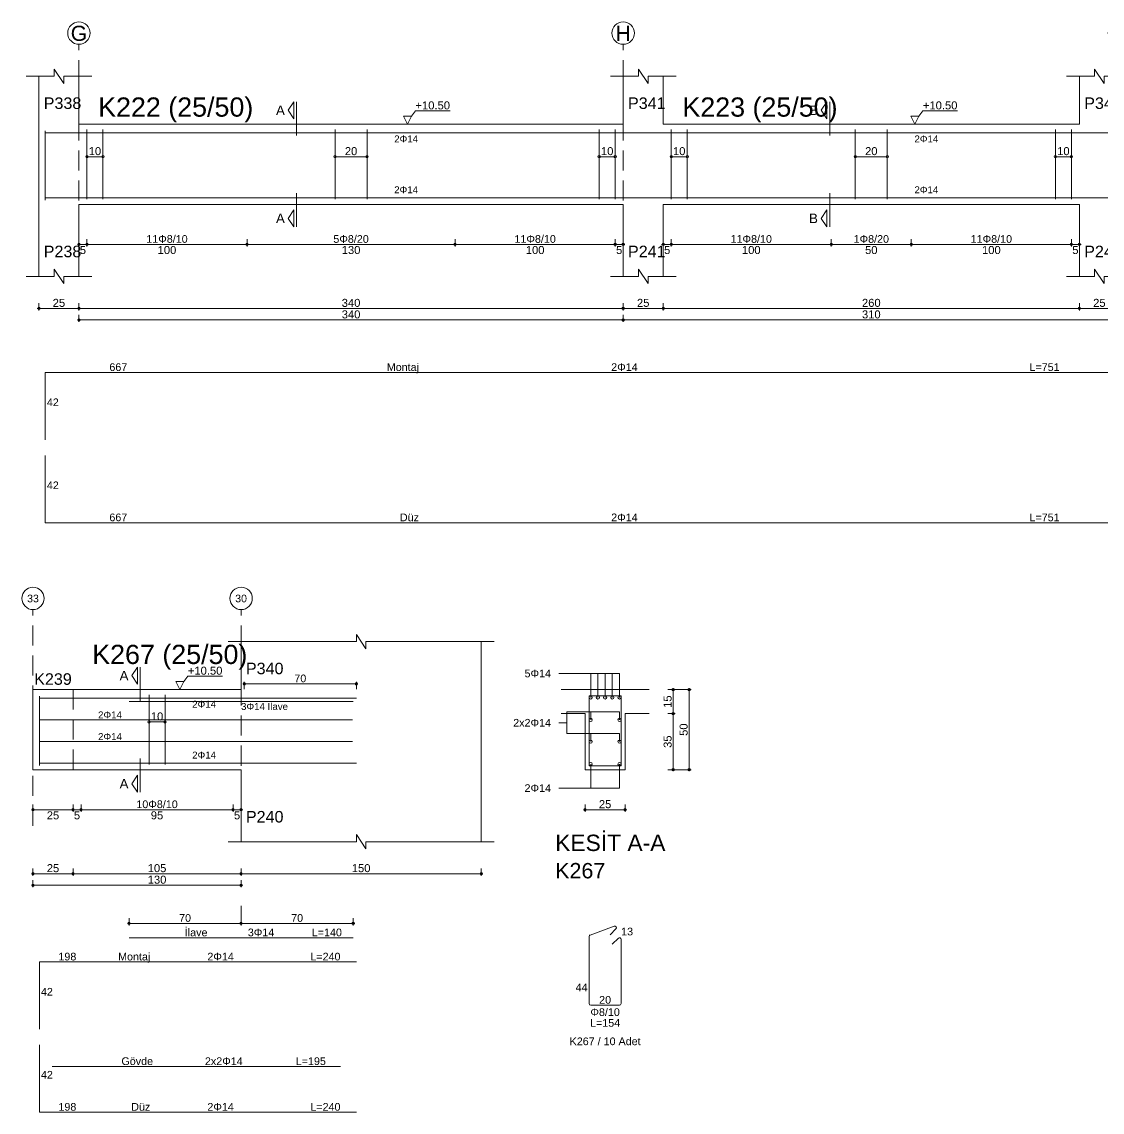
# Model space of a CAD drawing. Header units: millimetres. Extents: x 23801 to 80069, y 9628 to 14137.
# Drawn here: x 59375 to 60387, y 11883 to 12905 of the extents above; entities that cross this region are included whole.
import ezdxf

# ---------------------------------------------------------------- set-up
doc = ezdxf.new("R2010")
doc.units = ezdxf.units.MM
doc.linetypes.add('DASHDOT2', pattern=[12.7, 6.35, -3.175, 0, -3.175])
doc.linetypes.add('DASHED4', pattern=[18.75, 12.5, -6.25])
doc.layers.add('aks', color=251, linetype='DASHDOT2', lineweight=35)
for name, color, linetype in [('Donatı Topl. Uzun. Yazısı', 7, 'Continuous'), ('Donatı Uz. Yazısı', 7, 'Continuous'), ('Donatı Yazısı', 7, 'Continuous'), ('Donatı Çizgisi', 7, 'Continuous'), ('Kiriş', 7, 'Continuous'), ('Standart', 7, 'Continuous'), ('Ölçülendirme', 7, 'Continuous')]:
    doc.layers.add(name, color=color, linetype=linetype)
doc.styles.add('arial_1_18', font='arial.ttf', dxfattribs={"height": 0.2})

# ---------------------------------------------------------------- blocks, each defined once
blk = doc.blocks.new('IDE668Entity7468')
at = {"layer": 'aks', "color": 30, "linetype": 'DASHED4', "lineweight": 5}
for points in [[(9828.24, 2001.7), (9828.24, 2136.7)], [(10168.24, 2001.7), (10168.24, 2136.7)], [(10478.24, 2001.7), (10478.24, 2136.7)]]:
    blk.add_lwpolyline(points, dxfattribs=at)
at = {"layer": 'aks', "color": 1, "linetype": 'Continuous', "lineweight": 5}
for centre in [(9828.24, 2143.7), (10168.24, 2143.7), (10478.24, 2143.7)]:
    blk.add_circle(centre, 7, dxfattribs=at)
at = {"layer": 'Donatı Çizgisi', "color": 5, "linetype": 'Continuous', "lineweight": 5}
for points in [[(9807.24, 2039.3), (9807.24, 2082.7)], [(9807.24, 2081.3), (10474.24, 2081.3)], [(9833.24, 2039.9), (9833.24, 2083.5)], [(9843.24, 2039.9), (9843.24, 2083.5)], [(9988.24, 2039.9), (9988.24, 2083.5)], [(10008.24, 2039.9), (10008.24, 2083.5)], [(10153.24, 2039.9), (10153.24, 2083.5)], [(10163.24, 2039.9), (10163.24, 2083.5)], [(10198.24, 2039.9), (10198.24, 2083.5)], [(10208.24, 2039.9), (10208.24, 2083.5)], [(10313.24, 2039.9), (10313.24, 2083.5)], [(10333.24, 2039.9), (10333.24, 2083.5)], [(10438.24, 2039.9), (10438.24, 2083.5)], [(10448.24, 2039.9), (10448.24, 2083.5)], [(10474.24, 2039.3), (10474.24, 2082.7)], [(10538.57, 2039.2), (10538.57, 2082.8)], [(10538.57, 2082.8), (10558.57, 2082.8)], [(10558.57, 2039.2), (10558.57, 2082.8)], [(10657.65, 2039.2), (10657.65, 2082.8)], [(10657.65, 2082.8), (10677.65, 2082.8)], [(10677.65, 2039.2), (10677.65, 2082.8)], [(9807.24, 2040.7), (10474.24, 2040.7)], [(10538.57, 2039.2), (10558.57, 2039.2)], [(10657.65, 2039.2), (10677.65, 2039.2)], [(10539.24, 1933.44), (10554.25, 1938.91)], [(10551.68, 1933.59), (10555.32, 1937.23)], [(10658.33, 1933.44), (10673.33, 1938.91)], [(10670.76, 1933.59), (10674.4, 1937.23)], [(9807.24, 1889.7), (9807.24, 1931.7)], [(9807.24, 1931.7), (10474.24, 1931.7)], [(10474.24, 1889.7), (10474.24, 1931.7)], [(10538.57, 1890.62), (10538.57, 1932.49)], [(10553.05, 1927.68), (10556.83, 1931.46)], [(10558.57, 1890.62), (10558.57, 1930.74)], [(10657.65, 1890.62), (10657.65, 1932.49)], [(10672.14, 1927.68), (10675.91, 1931.46)], [(10677.65, 1890.62), (10677.65, 1930.74)], [(10539.59, 1889.6), (10557.55, 1889.6)], [(10658.67, 1889.6), (10676.63, 1889.6)], [(9807.24, 1837.85), (9807.24, 1879.85)], [(10474.24, 1837.85), (10474.24, 1879.85)], [(9807.24, 1837.85), (10474.24, 1837.85)]]:
    blk.add_lwpolyline(points, dxfattribs=at)
for centre in [(10539.57, 2081.8), (10557.57, 2081.8), (10658.65, 2081.8), (10676.65, 2081.8), (10539.57, 2040.2), (10557.57, 2040.2), (10658.65, 2040.2), (10676.65, 2040.2)]:
    blk.add_circle(centre, 1, dxfattribs=at)
for centre, start, end in [((10554.6, 1937.95), 315, 110), ((10673.68, 1937.95), 315, 110), ((10539.59, 1932.49), 110, 180), ((10557.55, 1930.74), 0, 135), ((10658.67, 1932.49), 110, 180), ((10676.63, 1930.74), 0, 135), ((10539.59, 1890.62), 180, 270), ((10557.55, 1890.62), 270, 0), ((10658.67, 1890.62), 180, 270), ((10676.63, 1890.62), 270, 0)]:
    blk.add_arc(centre, 1.02, start, end, dxfattribs=at)
at = {"layer": 'Kiriş', "color": 1, "linetype": 'Continuous', "lineweight": 5}
for points in [[(9812.74, 2116.7), (9812.74, 2121.2)], [(9818.74, 2112.2), (9812.74, 2121.2)], [(10177.74, 2116.7), (10177.74, 2121.2)], [(10183.74, 2112.2), (10177.74, 2121.2)], [(10462.74, 2116.7), (10462.74, 2121.2)], [(10468.74, 2112.2), (10462.74, 2121.2)], [(9795.24, 2116.7), (9812.74, 2116.7)], [(9803.24, 1991.7), (9803.24, 2116.7)], [(9818.74, 2112.2), (9818.74, 2116.7)], [(9818.74, 2116.7), (9836.24, 2116.7)], [(9828.24, 2086.7), (9828.24, 2116.7)], [(10160.24, 2116.7), (10177.74, 2116.7)], [(10168.24, 2086.7), (10168.24, 2116.7)], [(10183.74, 2116.7), (10201.24, 2116.7)], [(10183.74, 2112.2), (10183.74, 2116.7)], [(10193.24, 2086.7), (10193.24, 2116.7)], [(10445.24, 2116.7), (10462.74, 2116.7)], [(10453.24, 2086.7), (10453.24, 2116.7)], [(10468.74, 2116.7), (10486.24, 2116.7)], [(10468.74, 2112.2), (10468.74, 2116.7)], [(10478.24, 1991.7), (10478.24, 2116.7)], [(9828.24, 2086.7), (10168.24, 2086.7)], [(10193.24, 2086.7), (10453.24, 2086.7)], [(10521.07, 2086.7), (10576.07, 2086.7)], [(10640.15, 2086.7), (10680.15, 2086.7)], [(10680.15, 2036.7), (10680.15, 2086.7)], [(10521.07, 2071.7), (10536.07, 2071.7)], [(10536.07, 2036.7), (10536.07, 2071.7)], [(10561.07, 2071.7), (10576.07, 2071.7)], [(10561.07, 2036.7), (10561.07, 2071.7)], [(10640.15, 2071.7), (10655.15, 2071.7)], [(10655.15, 2036.7), (10655.15, 2071.7)], [(9828.24, 2036.7), (10168.24, 2036.7)], [(9828.24, 1991.7), (9828.24, 2036.7)], [(10168.24, 1991.7), (10168.24, 2036.7)], [(10193.24, 2036.7), (10453.24, 2036.7)], [(10193.24, 1991.7), (10193.24, 2036.7)], [(10453.24, 1991.7), (10453.24, 2036.7)], [(10536.07, 2036.7), (10561.07, 2036.7)], [(10655.15, 2036.7), (10680.15, 2036.7)], [(9818.74, 1987.2), (9812.74, 1996.2)], [(9812.74, 1991.7), (9812.74, 1996.2)], [(10183.74, 1987.2), (10177.74, 1996.2)], [(10177.74, 1991.7), (10177.74, 1996.2)], [(10468.74, 1987.2), (10462.74, 1996.2)], [(10462.74, 1991.7), (10462.74, 1996.2)], [(9795.24, 1991.7), (9812.74, 1991.7)], [(9818.74, 1991.7), (9836.24, 1991.7)], [(9818.74, 1987.2), (9818.74, 1991.7)], [(10160.24, 1991.7), (10177.74, 1991.7)], [(10183.74, 1991.7), (10201.24, 1991.7)], [(10183.74, 1987.2), (10183.74, 1991.7)], [(10445.24, 1991.7), (10462.74, 1991.7)], [(10468.74, 1991.7), (10486.24, 1991.7)], [(10468.74, 1987.2), (10468.74, 1991.7)]]:
    blk.add_lwpolyline(points, dxfattribs=at)
at = {"layer": 'Ölçülendirme', "color": 1, "linetype": 'Continuous', "lineweight": 5}
for points in [[(9958.99, 2095.45), (9962.49, 2100.7)], [(9962.49, 2090.2), (9962.49, 2100.7)], [(9964.24, 2079.7), (9964.24, 2100.7)], [(10291.99, 2095.45), (10295.49, 2100.7)], [(10295.49, 2090.2), (10295.49, 2100.7)], [(10297.24, 2079.7), (10297.24, 2100.7)], [(9962.49, 2090.2), (9958.99, 2095.45)], [(10033.49, 2086.7), (10030.99, 2091.7)], [(10030.99, 2091.7), (10035.99, 2091.7)], [(10035.99, 2091.7), (10033.49, 2086.7)], [(10035.99, 2091.7), (10038.49, 2095.03)], [(10038.49, 2095.03), (10060.05, 2095.03)], [(10295.49, 2090.2), (10291.99, 2095.45)], [(10350.49, 2086.7), (10347.99, 2091.7)], [(10347.99, 2091.7), (10352.99, 2091.7)], [(10352.99, 2091.7), (10350.49, 2086.7)], [(10352.99, 2091.7), (10355.49, 2095.03)], [(10355.49, 2095.03), (10377.05, 2095.03)], [(10519.57, 2096.8), (10557.57, 2096.8)], [(10539.57, 2081.8), (10539.57, 2096.8)], [(10557.57, 2081.8), (10557.57, 2096.8)], [(10638.65, 2096.8), (10676.65, 2096.8)], [(10658.65, 2081.8), (10658.65, 2096.8)], [(10676.65, 2081.8), (10676.65, 2096.8)], [(10033.49, 2086.7), (10033.49, 2086.7)], [(10350.49, 2086.7), (10350.49, 2086.7)], [(10587.82, 2086.7), (10602.32, 2086.7)], [(10591.07, 2035.7), (10591.07, 2087.7)], [(10601.07, 2035.7), (10601.07, 2087.7)], [(10691.9, 2086.7), (10706.4, 2086.7)], [(10695.15, 2035.7), (10695.15, 2087.7)], [(10705.15, 2035.7), (10705.15, 2087.7)], [(10587.82, 2071.7), (10592.32, 2071.7)], [(10691.9, 2071.7), (10696.4, 2071.7)], [(9833.24, 2066.5), (9843.24, 2066.5)], [(9988.24, 2066.5), (10008.24, 2066.5)], [(10153.24, 2066.5), (10163.24, 2066.5)], [(10198.24, 2066.5), (10208.24, 2066.5)], [(10313.24, 2066.5), (10333.24, 2066.5)], [(10438.24, 2066.5), (10448.24, 2066.5)], [(9964.24, 2022.7), (9964.24, 2043.7)], [(10297.24, 2022.7), (10297.24, 2043.7)], [(10539.57, 2025.2), (10539.57, 2040.2)], [(10557.57, 2025.2), (10557.57, 2040.2)], [(10587.82, 2036.7), (10602.32, 2036.7)], [(10658.65, 2025.2), (10658.65, 2040.2)], [(10676.65, 2025.2), (10676.65, 2040.2)], [(10691.9, 2036.7), (10706.4, 2036.7)], [(9958.99, 2027.95), (9962.49, 2033.2)], [(9962.49, 2022.7), (9962.49, 2033.2)], [(10291.99, 2027.95), (10295.49, 2033.2)], [(10295.49, 2022.7), (10295.49, 2033.2)], [(9962.49, 2022.7), (9958.99, 2027.95)], [(10295.49, 2022.7), (10291.99, 2027.95)], [(10519.57, 2025.2), (10557.57, 2025.2)], [(10638.65, 2025.2), (10676.65, 2025.2)], [(9827.24, 2011.7), (10169.24, 2011.7)], [(9828.24, 2010.45), (9828.24, 2014.95)], [(9833.24, 2010.45), (9833.24, 2014.95)], [(9933.24, 2010.45), (9933.24, 2014.95)], [(10063.24, 2010.45), (10063.24, 2014.95)], [(10163.24, 2010.45), (10163.24, 2014.95)], [(10168.24, 2010.45), (10168.24, 2014.95)], [(10192.24, 2011.7), (10454.24, 2011.7)], [(10193.24, 2010.45), (10193.24, 2014.95)], [(10198.24, 2010.45), (10198.24, 2014.95)], [(10298.24, 2010.45), (10298.24, 2014.95)], [(10348.24, 2010.45), (10348.24, 2014.95)], [(10448.24, 2010.45), (10448.24, 2014.95)], [(10453.24, 2010.45), (10453.24, 2014.95)], [(10535.07, 2011.7), (10562.07, 2011.7)], [(10536.07, 2010.45), (10536.07, 2014.95)], [(10561.07, 2010.45), (10561.07, 2014.95)], [(10654.15, 2011.7), (10681.15, 2011.7)], [(10655.15, 2010.45), (10655.15, 2014.95)], [(10680.15, 2010.45), (10680.15, 2014.95)], [(9803.24, 1970.45), (9803.24, 1974.95)], [(9828.24, 1970.45), (9828.24, 1974.95)], [(10168.24, 1970.45), (10168.24, 1974.95)], [(10193.24, 1970.45), (10193.24, 1974.95)], [(10453.24, 1970.45), (10453.24, 1974.95)], [(10478.24, 1970.45), (10478.24, 1974.95)], [(9802.24, 1971.7), (10479.24, 1971.7)], [(9827.24, 1964.5), (10479.24, 1964.5)], [(9828.24, 1963.25), (9828.24, 1967.75)], [(10168.24, 1963.25), (10168.24, 1967.75)], [(10478.24, 1963.25), (10478.24, 1967.75)]]:
    blk.add_lwpolyline(points, dxfattribs=at)
for centre in [(10591.07, 2086.7), (10601.07, 2086.7), (10695.15, 2086.7), (10705.15, 2086.7), (10591.07, 2071.7), (10695.15, 2071.7), (9833.24, 2066.5), (9843.24, 2066.5), (9988.24, 2066.5), (10008.24, 2066.5), (10153.24, 2066.5), (10163.24, 2066.5), (10198.24, 2066.5), (10208.24, 2066.5), (10313.24, 2066.5), (10333.24, 2066.5), (10438.24, 2066.5), (10448.24, 2066.5), (10591.07, 2036.7), (10601.07, 2036.7), (10695.15, 2036.7), (10705.15, 2036.7), (9828.24, 2011.7), (9833.24, 2011.7), (9833.24, 2011.7), (9933.24, 2011.7), (9933.24, 2011.7), (10063.24, 2011.7), (10063.24, 2011.7), (10163.24, 2011.7), (10163.24, 2011.7), (10168.24, 2011.7), (10193.24, 2011.7), (10198.24, 2011.7), (10198.24, 2011.7), (10298.24, 2011.7), (10298.24, 2011.7), (10348.24, 2011.7), (10348.24, 2011.7), (10448.24, 2011.7), (10448.24, 2011.7), (10453.24, 2011.7), (10536.07, 2011.7), (10561.07, 2011.7), (10655.15, 2011.7), (10680.15, 2011.7), (9803.24, 1971.7), (9828.24, 1971.7), (9828.24, 1971.7), (10168.24, 1971.7), (10168.24, 1971.7), (10193.24, 1971.7), (10193.24, 1971.7), (10453.24, 1971.7), (10453.24, 1971.7), (10478.24, 1971.7), (9828.24, 1964.5), (10168.24, 1964.5), (10168.24, 1964.5), (10478.24, 1964.5)]:
    blk.add_circle(centre, 0.75, dxfattribs=at)
at = {"layer": 'aks', "color": 1, "linetype": 'Continuous', "lineweight": 5, "style": 'arial_1_18'}
for s, p in [('G', (9823.11, 2138.82)), ('H', (10163.47, 2138.82)), ('I', (10476.4, 2138.82))]:
    blk.add_text(s, height=9.45, dxfattribs=at).set_placement(p)
at = {"layer": 'Donatı Topl. Uzun. Yazısı', "color": 1, "linetype": 'Continuous', "lineweight": 5, "style": 'arial_1_18'}
for s, p in [('L=751', (10422.05, 1932.66)), ('L=154', (10539.15, 1876.16)), ('L=154', (10658.24, 1876.16)), ('L=751', (10422.05, 1838.81))]:
    blk.add_text(s, height=4.8, dxfattribs=at).set_placement(p)
at = {"layer": 'Donatı Uz. Yazısı', "color": 1, "linetype": 'Continuous', "lineweight": 5, "style": 'arial_1_18'}
for s, p in [('667', (9847.26, 1932.66)), ('13', (10558.57, 1933.2)), ('13', (10677.65, 1933.2)), ('42', (9808.2, 1910.7)), ('42', (10475.2, 1910.7)), ('44', (10530.15, 1898.32)), ('44', (10649.24, 1898.32)), ('20', (10544.84, 1890.56)), ('20', (10663.93, 1890.56)), ('42', (9808.2, 1858.85)), ('42', (10475.2, 1858.85)), ('667', (9847.26, 1838.81))]:
    blk.add_text(s, height=4.8, dxfattribs=at).set_placement(p)
at = {"layer": 'Donatı Yazısı', "color": 5, "linetype": 'Continuous', "lineweight": 5, "style": 'arial_1_18'}
for s, p in [('2Φ14', (10498.24, 2094.4)), ('2Φ14', (10617.32, 2094.4)), ('2Φ14', (10498.24, 2022.8)), ('2Φ14', (10617.32, 2022.8)), ('2Φ14', (10160.75, 1932.66)), ('Φ8/20/10', (10534.71, 1882.88)), ('Φ8/20/10', (10653.79, 1882.88)), ('K222 / 27 Adet', (10526.39, 1864.64)), ('K223 / 23 Adet', (10645.47, 1864.64)), ('2Φ14', (10160.75, 1838.81))]:
    blk.add_text(s, height=4.8, dxfattribs=at).set_placement(p)
for p in [(10025.2, 2075.42), (10350.2, 2075.42), (10025.2, 2043.66), (10350.2, 2043.66)]:
    blk.add_text('2Φ14', height=4.32, rotation=360, dxfattribs=at).set_placement(p)
at = {"layer": 'Donatı Yazısı', "color": 1, "linetype": 'Continuous', "lineweight": 5, "style": 'arial_1_18'}
for s, p in [('Montaj', (10020.56, 1932.66)), ('Düz', (10028.76, 1838.81))]:
    blk.add_text(s, height=4.8, dxfattribs=at).set_placement(p)
at = {"layer": 'Kiriş', "color": 1, "linetype": 'Continuous', "lineweight": 5, "style": 'arial_1_18'}
for s, height, p in [('P338', 7.2, (9806.24, 2096.3)), ('K222 (25/50)', 12, (9840.24, 2091.5)), ('P341', 7.2, (10171.24, 2096.3)), ('K223 (25/50)', 12, (10205.24, 2091.5)), ('P343', 7.2, (10456.24, 2096.3)), ('P238', 7.2, (9806.24, 2003.7)), ('P241', 7.2, (10171.24, 2003.7)), ('P243', 7.2, (10456.24, 2003.7)), ('KESİT A-A', 10.2, (10517.37, 1985.9)), ('KESİT B-B', 10.2, (10636.45, 1985.9)), ('K222', 9.6, (10517.37, 1968.82)), ('K223', 9.6, (10636.45, 1968.82))]:
    blk.add_text(s, height=height, dxfattribs=at).set_placement(p)
at = {"layer": 'Ölçülendirme', "color": 1, "linetype": 'Continuous', "lineweight": 5, "style": 'arial_1_18'}
for s, height, p in [('A', 5.95, (9951.34, 2092.48)), ('+10.50', 5, (10038.49, 2096.03)), ('B', 5.95, (10284.34, 2092.48)), ('+10.50', 5, (10355.49, 2096.03)), ('A', 5.95, (9951.34, 2024.98)), ('B', 5.95, (10284.34, 2024.98)), ('25', 5, (10544.69, 2012.66)), ('25', 5, (10663.77, 2012.66)), ('5', 5, (9828.79, 2005.7)), ('100', 5, (9877.41, 2005.7)), ('130', 5, (9992.41, 2005.7)), ('100', 5, (10107.41, 2005.7)), ('5', 5, (10163.79, 2005.7)), ('5', 5, (10193.79, 2005.7)), ('100', 5, (10242.41, 2005.7)), ('50', 5, (10319.35, 2005.7)), ('100', 5, (10392.41, 2005.7)), ('5', 5, (10448.79, 2005.7)), ('25', 5, (9811.85, 1972.7)), ('340', 5, (9992.41, 1972.7)), ('25', 5, (10176.85, 1972.7)), ('260', 5, (10317.41, 1972.7)), ('25', 5, (10461.85, 1972.7)), ('340', 5, (9992.41, 1965.5)), ('310', 5, (10317.41, 1965.5))]:
    blk.add_text(s, height=height, dxfattribs=at).set_placement(p)
for s, rotation, p in [('15', 90, (10590.11, 2075.32)), ('15', 90, (10694.19, 2075.32)), ('10', 360, (9834.35, 2067.46)), ('20', 360, (9994.35, 2067.46)), ('10', 360, (10154.35, 2067.46)), ('10', 360, (10199.35, 2067.46)), ('20', 360, (10319.35, 2067.46)), ('10', 360, (10439.35, 2067.46)), ('50', 90, (10600.11, 2057.82)), ('50', 90, (10704.19, 2057.82)), ('35', 90, (10590.11, 2050.32)), ('35', 90, (10694.19, 2050.32))]:
    blk.add_text(s, height=5, rotation=rotation, dxfattribs=at).set_placement(p)
at = {"layer": 'Ölçülendirme', "color": 5, "linetype": 'Continuous', "lineweight": 5, "style": 'arial_1_18'}
for s, p in [('11Φ8/10', (9870.31, 2012.7)), ('5Φ8/20', (9987.17, 2012.7)), ('11Φ8/10', (10100.31, 2012.7)), ('11Φ8/10', (10235.31, 2012.7)), ('1Φ8/20', (10312.17, 2012.7)), ('11Φ8/10', (10385.31, 2012.7))]:
    blk.add_text(s, height=4.8, dxfattribs=at).set_placement(p)
blk = doc.blocks.new('IDE668Entity7500')
at = {"layer": 'aks', "color": 30, "linetype": 'DASHED4', "lineweight": 5}
for points in [[(9799.54, 1648.65), (9799.54, 1783.65)], [(9929.54, 1648.65), (9929.54, 1783.65)], [(9929.54, 1587.65), (9929.54, 1598.65)]]:
    blk.add_lwpolyline(points, dxfattribs=at)
at = {"layer": 'aks', "color": 1, "linetype": 'Continuous', "lineweight": 5}
for centre in [(9799.54, 1790.65), (9929.54, 1790.65)]:
    blk.add_circle(centre, 7, dxfattribs=at)
at = {"layer": 'Donatı Çizgisi', "color": 5, "linetype": 'Continuous', "lineweight": 5}
for points in [[(9872.04, 1686.85), (9872.04, 1730.45)], [(9882.04, 1686.85), (9882.04, 1730.45)], [(10146.95, 1686.15), (10146.95, 1729.75)], [(10146.95, 1729.75), (10166.95, 1729.75)], [(10166.95, 1686.15), (10166.95, 1729.75)], [(9803.54, 1686.25), (9803.54, 1729.65)], [(9803.54, 1728.25), (10001.54, 1728.25)], [(9859.54, 1726.25), (9999.54, 1726.25)], [(9804.04, 1714.72), (9999.04, 1714.72)], [(9804.04, 1701.18), (9999.04, 1701.18)], [(9803.54, 1687.65), (10001.54, 1687.65)], [(10146.95, 1686.15), (10166.95, 1686.15)], [(10147.63, 1580.39), (10162.63, 1585.86)], [(10160.06, 1580.53), (10163.7, 1584.18)], [(9859.54, 1578.65), (9999.54, 1578.65)], [(10146.95, 1537.57), (10146.95, 1579.44)], [(10161.44, 1574.63), (10165.21, 1578.41)], [(10166.95, 1537.57), (10166.95, 1577.69)], [(9803.54, 1521.55), (9803.54, 1563.55)], [(9803.54, 1563.55), (10001.54, 1563.55)], [(10147.97, 1536.55), (10165.93, 1536.55)], [(9803.54, 1469.7), (9803.54, 1511.7)], [(9811.54, 1498.23), (9991.54, 1498.23)], [(9803.54, 1469.7), (10001.54, 1469.7)]]:
    blk.add_lwpolyline(points, dxfattribs=at)
for centre in [(10147.95, 1728.75), (10152.45, 1728.75), (10156.95, 1728.75), (10161.45, 1728.75), (10165.95, 1728.75), (10147.95, 1714.72), (10165.95, 1714.72), (10147.95, 1701.18), (10165.95, 1701.18), (10147.95, 1687.15), (10165.95, 1687.15)]:
    blk.add_circle(centre, 1, dxfattribs=at)
for centre, start, end in [((10147.97, 1579.44), 110, 180), ((10162.98, 1584.9), 315, 110), ((10165.93, 1577.69), 0, 135), ((10147.97, 1537.57), 180, 270), ((10165.93, 1537.57), 270, 0)]:
    blk.add_arc(centre, 1.02, start, end, dxfattribs=at)
at = {"layer": 'Kiriş', "color": 1, "linetype": 'Continuous', "lineweight": 5}
for points in [[(10001.54, 1763.65), (10001.54, 1768.15)], [(10007.54, 1759.15), (10001.54, 1768.15)], [(9921.54, 1763.65), (10001.54, 1763.65)], [(9929.54, 1733.65), (9929.54, 1763.65)], [(10007.54, 1759.15), (10007.54, 1763.65)], [(10007.54, 1763.65), (10087.54, 1763.65)], [(10079.54, 1638.65), (10079.54, 1763.65)], [(9799.54, 1683.65), (9799.54, 1733.65)], [(9799.54, 1733.65), (9929.54, 1733.65)], [(10129.45, 1733.65), (10184.45, 1733.65)], [(10129.45, 1718.65), (10144.45, 1718.65)], [(10144.45, 1683.65), (10144.45, 1718.65)], [(10169.45, 1718.65), (10184.45, 1718.65)], [(10169.45, 1683.65), (10169.45, 1718.65)], [(9799.54, 1683.65), (9929.54, 1683.65)], [(9929.54, 1638.65), (9929.54, 1683.65)], [(10144.45, 1683.65), (10169.45, 1683.65)], [(10007.54, 1634.15), (10001.54, 1643.15)], [(10001.54, 1638.65), (10001.54, 1643.15)], [(9921.54, 1638.65), (10001.54, 1638.65)], [(10007.54, 1638.65), (10087.54, 1638.65)], [(10007.54, 1634.15), (10007.54, 1638.65)]]:
    blk.add_lwpolyline(points, dxfattribs=at)
at = {"layer": 'Kiriş', "color": 1, "linetype": 'DASHED4', "lineweight": 5}
for points in [[(9799.54, 1683.65), (9799.54, 1733.65)], [(9824.54, 1683.65), (9824.54, 1733.65)]]:
    blk.add_lwpolyline(points, dxfattribs=at)
at = {"layer": 'Ölçülendirme', "color": 1, "linetype": 'Continuous', "lineweight": 5}
for points in [[(9861.29, 1742.4), (9864.79, 1747.65)], [(9864.79, 1737.15), (9864.79, 1747.65)], [(9866.54, 1726.65), (9866.54, 1747.65)], [(10127.95, 1743.75), (10165.95, 1743.75)], [(10147.95, 1728.75), (10147.95, 1743.75)], [(10152.45, 1728.75), (10152.45, 1743.75)], [(10156.95, 1728.75), (10156.95, 1743.75)], [(10161.45, 1728.75), (10161.45, 1743.75)], [(10165.95, 1728.75), (10165.95, 1743.75)], [(9864.79, 1737.15), (9861.29, 1742.4)], [(9891.29, 1733.65), (9888.79, 1738.65)], [(9888.79, 1738.65), (9893.79, 1738.65)], [(9893.79, 1738.65), (9891.29, 1733.65)], [(9893.79, 1738.65), (9896.29, 1741.98)], [(9896.29, 1741.98), (9917.85, 1741.98)], [(9930.54, 1737.25), (10002.54, 1737.25)], [(9931.54, 1734), (9931.54, 1738.5)], [(10001.54, 1734), (10001.54, 1738.5)], [(9891.29, 1733.65), (9891.29, 1733.65)], [(10196.2, 1733.65), (10210.7, 1733.65)], [(10199.45, 1682.65), (10199.45, 1734.65)], [(10209.45, 1682.65), (10209.45, 1734.65)], [(10132.95, 1719.72), (10165.95, 1719.72)], [(10132.95, 1706.18), (10132.95, 1719.72)], [(10147.95, 1714.72), (10147.95, 1719.72)], [(10165.95, 1714.72), (10165.95, 1719.72)], [(10196.2, 1718.65), (10200.7, 1718.65)], [(9872.04, 1713.45), (9882.04, 1713.45)], [(10127.95, 1712.95), (10132.95, 1712.95)], [(10132.95, 1706.18), (10165.95, 1706.18)], [(10147.95, 1701.18), (10147.95, 1706.18)], [(10165.95, 1701.18), (10165.95, 1706.18)], [(9866.54, 1669.65), (9866.54, 1690.65)], [(10147.95, 1672.15), (10147.95, 1687.15)], [(10165.95, 1672.15), (10165.95, 1687.15)], [(10196.2, 1683.65), (10210.7, 1683.65)], [(9861.29, 1674.9), (9864.79, 1680.15)], [(9864.79, 1669.65), (9864.79, 1680.15)], [(9864.79, 1669.65), (9861.29, 1674.9)], [(10127.95, 1672.15), (10165.95, 1672.15)], [(9799.54, 1657.4), (9799.54, 1661.9)], [(9824.54, 1657.4), (9824.54, 1661.9)], [(9829.54, 1657.4), (9829.54, 1661.9)], [(9924.54, 1657.4), (9924.54, 1661.9)], [(9929.54, 1657.4), (9929.54, 1661.9)], [(10144.45, 1657.4), (10144.45, 1661.9)], [(10169.45, 1657.4), (10169.45, 1661.9)], [(9798.54, 1658.65), (9930.54, 1658.65)], [(10143.45, 1658.65), (10170.45, 1658.65)], [(9799.54, 1617.4), (9799.54, 1621.9)], [(9824.54, 1617.4), (9824.54, 1621.9)], [(9929.54, 1617.4), (9929.54, 1621.9)], [(10079.54, 1617.4), (10079.54, 1621.9)], [(9798.54, 1618.65), (10080.54, 1618.65)], [(9799.54, 1610.2), (9799.54, 1614.7)], [(9929.54, 1610.2), (9929.54, 1614.7)], [(9798.54, 1611.45), (9930.54, 1611.45)], [(9858.54, 1587.65), (9930.54, 1587.65)], [(9859.54, 1586.4), (9859.54, 1590.9)], [(9928.54, 1587.65), (10000.54, 1587.65)], [(9929.54, 1586.4), (9929.54, 1590.9)], [(9929.54, 1586.4), (9929.54, 1590.9)], [(9999.54, 1586.4), (9999.54, 1590.9)]]:
    blk.add_lwpolyline(points, dxfattribs=at)
for centre in [(9931.54, 1737.25), (10001.54, 1737.25), (10199.45, 1733.65), (10209.45, 1733.65), (10199.45, 1718.65), (9872.04, 1713.45), (9882.04, 1713.45), (10199.45, 1683.65), (10209.45, 1683.65), (9799.54, 1658.65), (9824.54, 1658.65), (9824.54, 1658.65), (9829.54, 1658.65), (9829.54, 1658.65), (9924.54, 1658.65), (9924.54, 1658.65), (9929.54, 1658.65), (10144.45, 1658.65), (10169.45, 1658.65), (9799.54, 1618.65), (9824.54, 1618.65), (9824.54, 1618.65), (9929.54, 1618.65), (9929.54, 1618.65), (10079.54, 1618.65), (9799.54, 1611.45), (9929.54, 1611.45), (9859.54, 1587.65), (9929.54, 1587.65), (9929.54, 1587.65), (9999.54, 1587.65)]:
    blk.add_circle(centre, 0.75, dxfattribs=at)
at = {"layer": 'aks', "color": 1, "linetype": 'Continuous', "lineweight": 5, "style": 'arial_1_18'}
for s, p in [('33', (9795.86, 1788.21)), ('30', (9925.86, 1788.21))]:
    blk.add_text(s, height=4.725, dxfattribs=at).set_placement(p)
at = {"layer": 'Donatı Topl. Uzun. Yazısı', "color": 1, "linetype": 'Continuous', "lineweight": 5, "style": 'arial_1_18'}
for s, p in [('L=140', (9973.7, 1579.61)), ('L=240', (9972.8, 1564.51)), ('L=154', (10147.54, 1523.11)), ('L=195', (9963.7, 1499.19)), ('L=240', (9972.8, 1470.66))]:
    blk.add_text(s, height=4.8, dxfattribs=at).set_placement(p)
at = {"layer": 'Donatı Uz. Yazısı', "color": 1, "linetype": 'Continuous', "lineweight": 5, "style": 'arial_1_18'}
for s, p in [('13', (10166.95, 1580.15)), ('198', (9815.42, 1564.51)), ('42', (9804.5, 1542.55)), ('44', (10138.54, 1545.27)), ('20', (10153.22, 1537.51)), ('42', (9804.5, 1490.7)), ('198', (9815.42, 1470.66))]:
    blk.add_text(s, height=4.8, dxfattribs=at).set_placement(p)
at = {"layer": 'Donatı Yazısı', "color": 5, "linetype": 'Continuous', "lineweight": 5, "style": 'arial_1_18'}
for s, height, p in [('5Φ14', 4.8, (10106.62, 1741.35)), ('3Φ14 İlave', 4.32, (9929.54, 1720.97)), ('2x2Φ14', 4.8, (10099.54, 1710.55)), ('2Φ14', 4.8, (10106.62, 1669.75)), ('3Φ14', 4.8, (9933.74, 1579.61)), ('2Φ14', 4.8, (9908.48, 1564.51)), ('Φ8/10', 4.8, (10147.75, 1529.83)), ('K267 / 10 Adet', 4.8, (10134.77, 1511.59)), ('2x2Φ14', 4.8, (9906.94, 1499.19)), ('2Φ14', 4.8, (9908.48, 1470.66))]:
    blk.add_text(s, height=height, dxfattribs=at).set_placement(p)
for p in [(9899, 1722.37), (9840.19, 1715.68), (9840.19, 1702.14), (9899, 1690.61)]:
    blk.add_text('2Φ14', height=4.32, rotation=360, dxfattribs=at).set_placement(p)
at = {"layer": 'Donatı Yazısı', "color": 1, "linetype": 'Continuous', "lineweight": 5, "style": 'arial_1_18'}
for s, p in [('İlave', (9894.37, 1579.61)), ('Montaj', (9852.71, 1564.51)), ('Gövde', (9854.78, 1499.19)), ('Düz', (9860.91, 1470.66))]:
    blk.add_text(s, height=4.8, dxfattribs=at).set_placement(p)
at = {"layer": 'Kiriş', "color": 1, "linetype": 'Continuous', "lineweight": 5, "style": 'arial_1_18'}
for s, height, p in [('K267 (25/50)', 12, (9836.54, 1749.65)), ('P340', 7.2, (9932.54, 1743.25)), ('K239', 7.2, (9800.29, 1736.65)), ('P240', 7.2, (9932.54, 1650.65)), ('KESİT A-A', 10.2, (10125.75, 1632.85)), ('K267', 9.6, (10125.75, 1615.77))]:
    blk.add_text(s, height=height, dxfattribs=at).set_placement(p)
at = {"layer": 'Ölçülendirme', "color": 1, "linetype": 'Continuous', "lineweight": 5, "style": 'arial_1_18'}
for s, height, p in [('A', 5.95, (9853.64, 1739.42)), ('+10.50', 5, (9896.29, 1742.98)), ('70', 4.8, (9962.81, 1738.25)), ('A', 5.95, (9853.64, 1671.92)), ('25', 5, (10153.07, 1659.61)), ('25', 5, (9808.15, 1652.65)), ('5', 5, (9825.09, 1652.65)), ('95', 5, (9873.15, 1652.65)), ('5', 5, (9925.09, 1652.65)), ('25', 5, (9808.15, 1619.65)), ('105', 5, (9871.21, 1619.65)), ('150', 5, (9998.71, 1619.65)), ('130', 5, (9871.21, 1612.45))]:
    blk.add_text(s, height=height, dxfattribs=at).set_placement(p)
for s, rotation, p in [('15', 90, (10198.49, 1722.27)), ('10', 360, (9873.15, 1714.41)), ('50', 90, (10208.49, 1704.77)), ('35', 90, (10198.49, 1697.27))]:
    blk.add_text(s, height=5, rotation=rotation, dxfattribs=at).set_placement(p)
at = {"layer": 'Ölçülendirme', "color": 5, "linetype": 'Continuous', "lineweight": 5, "style": 'arial_1_18'}
for s, p in [('10Φ8/10', (9864.11, 1659.65)), ('70', (9890.81, 1588.65)), ('70', (9960.81, 1588.65))]:
    blk.add_text(s, height=4.8, dxfattribs=at).set_placement(p)

msp = doc.modelspace()

# ---------------------------------------------------------------- block references
at = {"layer": 'Standart', "xscale": 1.5, "yscale": 1.5, "zscale": 1.5}
for name in ['IDE668Entity7468', 'IDE668Entity7500']:
    msp.add_blockref(name, (44686.2, 9678.8), dxfattribs=at)

doc.saveas('drawing.dxf')
